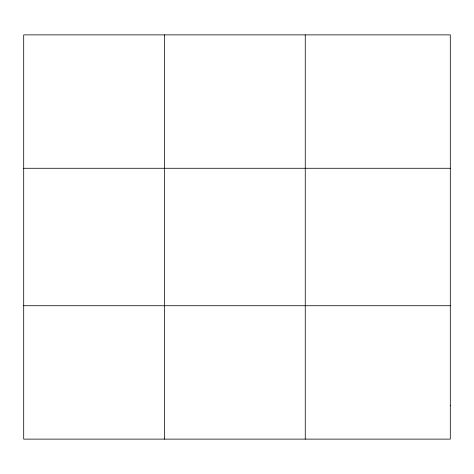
<?xml version="1.0" encoding="UTF-8"?>
<svg xmlns="http://www.w3.org/2000/svg" width="474" height="474" viewBox="0 0 474 474"><rect width="100%" height="100%" fill="white"/><g stroke="black" fill="none" stroke-linecap="round" stroke-linejoin="round"><path stroke-width="0.71" d="M164.478 439.125L164.478 34.875M305.256 439.125L305.256 34.875M23.7 168.276L450.3 168.276M23.7 305.724L450.3 305.724M450.3 405.774L450.3 439.125L23.7 439.125L23.7 34.875L450.3 34.875L450.3 405.774"/></g></svg>
